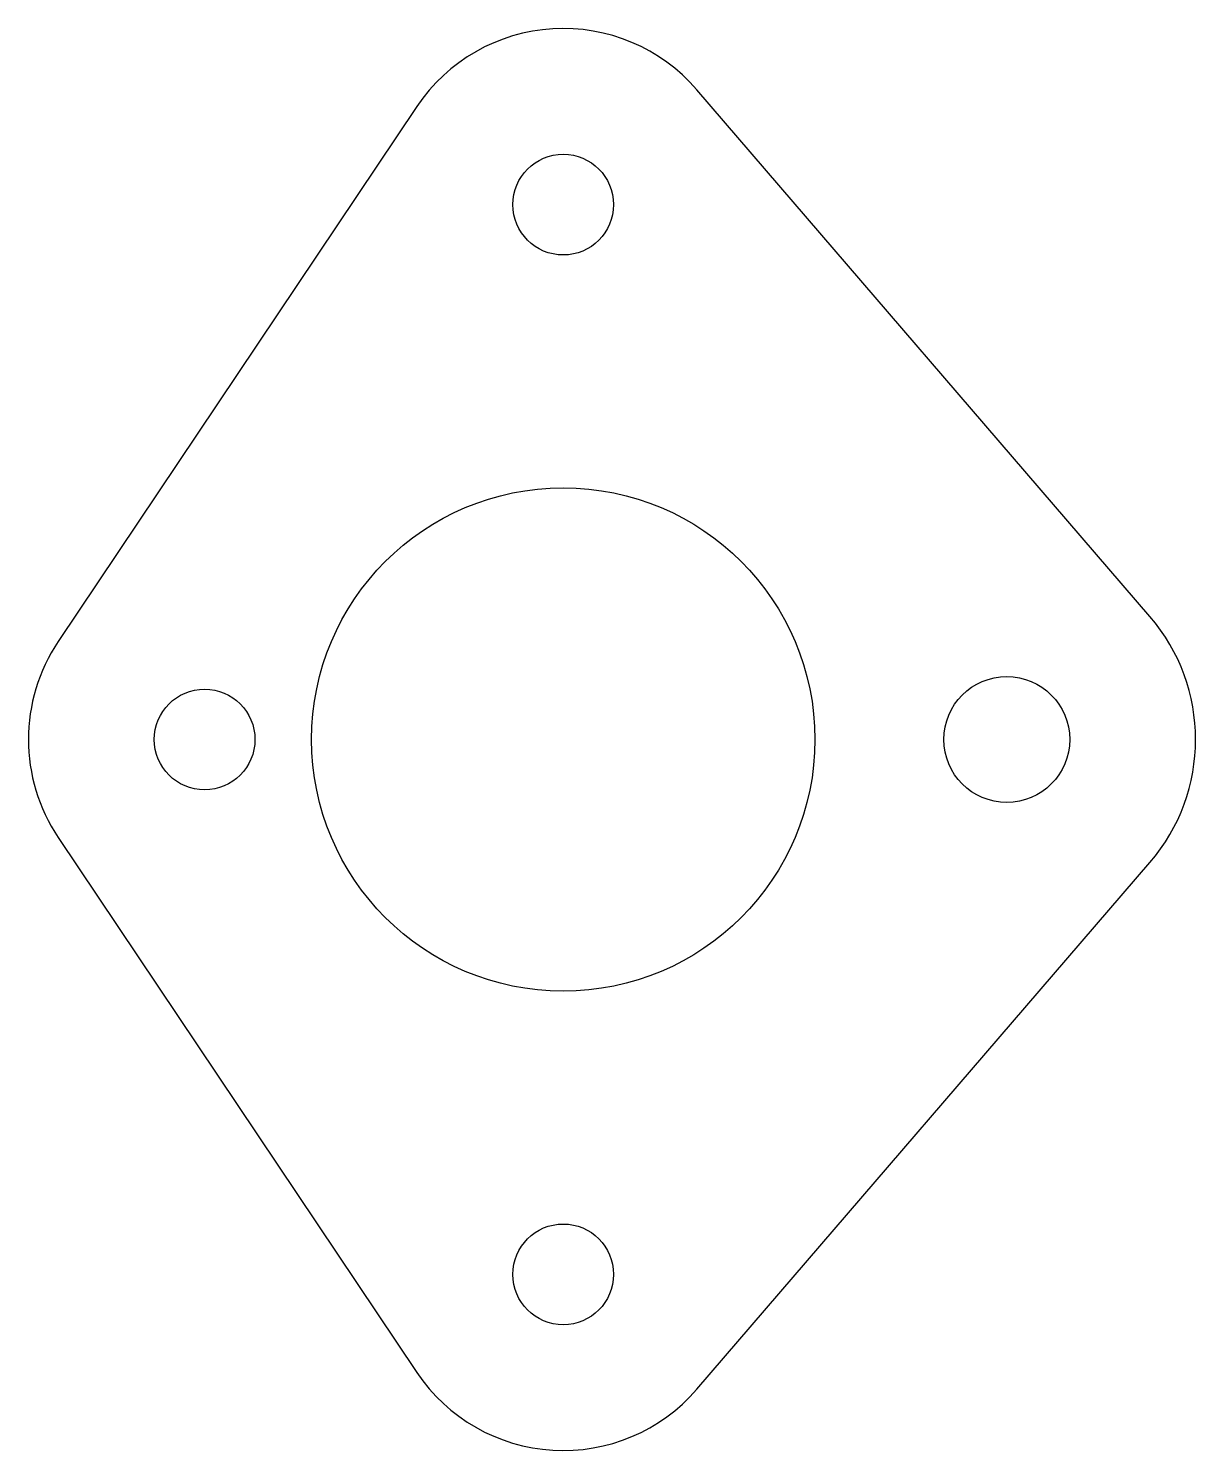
# Model space of a CAD drawing. Header units: millimetres. Extents: x -17 to 20.1, y -22.6 to 22.6.
import ezdxf

# ---------------------------------------------------------------- set-up
doc = ezdxf.new("R2010")
doc.units = ezdxf.units.MM
doc.layers.get('0').update_dxf_attribs({"linetype": 'CONTINUOUS', "true_color": 0x000000})

msp = doc.modelspace()

# ---------------------------------------------------------------- linework, layer by layer
for p, q in [((18.648, 3.913), (4.245, 20.653)), ((-4.651, 20.119), (-16.051, 3.119)), ((-16.051, -3.119), (-4.651, -20.119)), ((4.245, -20.653), (18.648, -3.913))]:
    msp.add_line(p, q)
for centre, radius in [((0, 17), 1.6), ((0, 0), 8), ((14.1, 0), 2), ((-11.4, 0), 1.6), ((0, -17), 1.6)]:
    msp.add_circle(centre, radius)
for centre, radius, start, end in [((0, 17), 5.6, 40.7104, 146.1547), ((14.1, 0), 6, 319.2896, 40.7104), ((-11.4, 0), 5.6, 146.1547, 213.8453), ((0, -17), 5.6, 213.8453, 319.2896)]:
    msp.add_arc(centre, radius, start, end)

doc.saveas('drawing.dxf')
